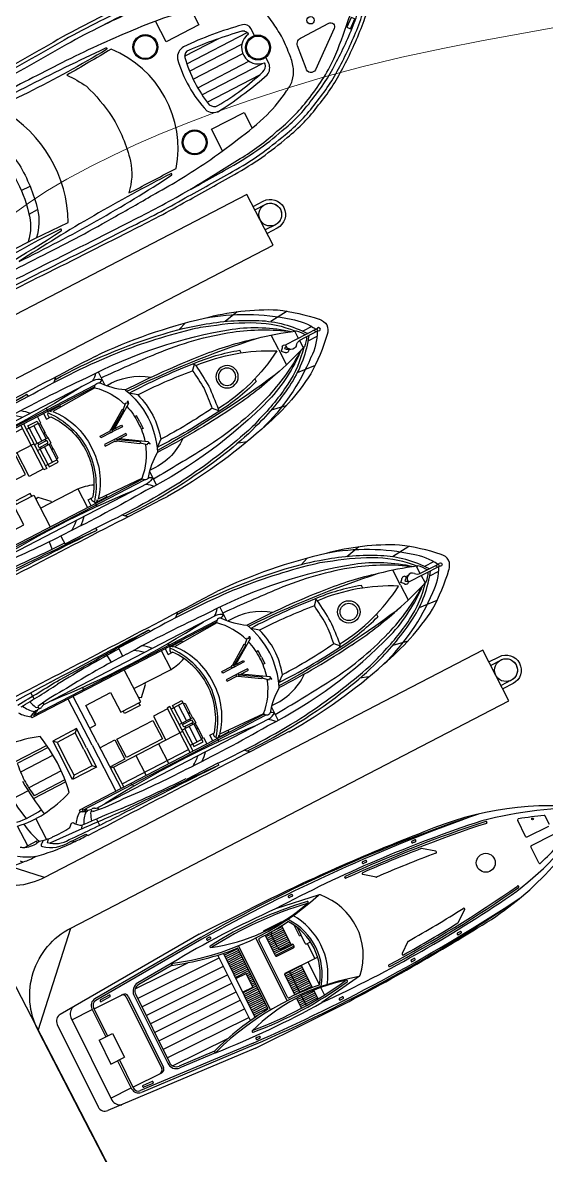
# Model space of a CAD drawing. Header units: metres. Extents: x 2662 to 3279, y 1027 to 1511.
# Drawn here: x 3060.78 to 3074.57, y 1279.21 to 1309.01 of the extents above; entities that cross this region are included whole.
import ezdxf

# ---------------------------------------------------------------- set-up
doc = ezdxf.new("R2010")
doc.units = ezdxf.units.M
doc.header["$LTSCALE"] = 1000
doc.layers.add('01 main point', color=1, linetype='Continuous')
doc.layers.add('furniture', color=6, linetype='Continuous')
doc.layers.add('CONT-MNR', color=252, linetype='Continuous', lineweight=9)

# ---------------------------------------------------------------- blocks, each defined once
blk = doc.blocks.new('A$Cf6bfa866')
for points in [[(2.046, 14.366), (2.046, 13.82)], [(2.104, 14.366), (2.104, 13.444)], [(1.929, 14.274), (1.929, 14.007)], [(2.075, 14.292), (2.046, 14.292)], [(2.075, 14.292), (2.104, 14.292)], [(2.221, 14.274), (2.221, 14.007)], [(1.272, 13.883), (1.318, 13.375)], [(2.046, 13.82), (1.853, 13.82)], [(2.104, 13.82), (2.297, 13.82)], [(2.877, 13.883), (2.831, 13.375)], [(2.075, 13.222), (1.635, 13.222)], [(2.075, 13.222), (2.514, 13.222)], [(0.678, 12.709), (0.76, 12.308)], [(3.472, 12.709), (3.39, 12.308)], [(1.687, 12.304), (1.611, 12.304)], [(2.463, 12.304), (2.539, 12.304)], [(0.315, 11.365), (0.393, 11.139)], [(3.834, 11.365), (3.757, 11.139)], [(1.518, 10.952), (1.392, 11.072)], [(2.631, 10.952), (2.758, 11.072)], [(1.419, 9.376), (1.272, 9.192)], [(2.731, 9.376), (2.878, 9.192)], [(1.585, 8.854), (1.457, 9.002), (1.483, 9.028), (1.438, 9.073), (1.511, 9.055), (1.93, 8.411)], [(2.075, 9.095), (1.887, 9.095), (1.887, 9.041)], [(2.075, 9.095), (2.262, 9.095), (2.262, 9.041)], [(2.565, 8.854), (2.692, 9.002), (2.666, 9.028), (2.712, 9.073), (2.639, 9.055), (2.22, 8.411)], [(0.4, 8.725), (0.792, 8.725)], [(1.602, 8.871), (1.567, 8.836), (1.91, 8.315)], [(1.602, 8.871), (1.93, 8.346)], [(2.547, 8.871), (2.22, 8.346)], [(2.547, 8.871), (2.582, 8.836), (2.239, 8.315)], [(3.749, 8.725), (3.358, 8.725)], [(0.546, 8.531), (0.546, 3.439)], [(0.67, 3.065), (0.67, 8.503)], [(0.709, 8.469), (0.709, 2.987)], [(0.731, 8.461), (0.778, 7.189)], [(1.93, 8.346), (1.93, 8.632), (1.974, 8.632)], [(1.974, 8.632), (1.974, 8.333)], [(2.175, 8.632), (2.175, 8.333)], [(2.22, 8.346), (2.22, 8.632), (2.175, 8.632)], [(3.419, 8.461), (3.372, 7.189)], [(3.441, 8.469), (3.441, 2.987)], [(3.479, 3.065), (3.479, 8.503)], [(3.604, 8.531), (3.604, 3.439)], [(1.974, 8.297), (1.974, 7.996), (1.93, 7.996), (1.93, 8.284)], [(2.175, 8.297), (2.175, 7.996), (2.22, 7.996), (2.22, 8.284)], [(0.005, 7.67), (0.112, 7.563)], [(4.144, 7.67), (4.038, 7.563)], [(0.771, 7.157), (0.728, 7.157), (0.728, 7.426), (0.769, 7.426)], [(3.379, 7.157), (3.422, 7.157), (3.422, 7.426), (3.381, 7.426)], [(0.709, 7.078), (0.62, 7.078)], [(0.709, 6.946), (0.88, 6.946), (0.88, 7.078)], [(3.441, 6.946), (3.27, 6.946), (3.27, 7.078)], [(3.441, 7.078), (3.529, 7.078)], [(0.067, 6.788), (0.128, 6.788), (0.128, 5.866)], [(1.262, 5.73), (1.262, 6.833), (0.709, 6.833)], [(2.192, 6.704), (2.651, 6.704)], [(2.192, 6.569), (2.651, 6.569)], [(2.219, 6.704), (2.219, 6.751), (2.499, 6.751), (2.499, 6.704)], [(2.513, 6.704), (2.513, 6.747), (2.651, 6.747)], [(2.693, 6.67), (2.651, 6.67)], [(2.771, 6.67), (2.814, 6.67)], [(2.952, 6.704), (2.952, 6.747), (2.814, 6.747)], [(3.273, 6.704), (2.814, 6.704)], [(3.273, 6.569), (2.814, 6.569)], [(3.247, 6.704), (3.247, 6.751), (2.966, 6.751), (2.966, 6.704)], [(3.247, 6.751), (3.247, 6.769), (3.441, 6.769)], [(4.082, 6.788), (4.021, 6.788), (4.021, 5.866)], [(3.441, 6.357), (2.119, 6.357), (2.119, 6.272), (3.441, 6.272)], [(2.145, 6.272), (2.145, 5.851), (2.851, 5.851)], [(2.192, 6.434), (2.651, 6.434)], [(2.192, 6.434), (2.192, 6.357)], [(2.693, 6.464), (2.651, 6.464)], [(2.771, 6.464), (2.814, 6.464)], [(3.273, 6.434), (2.814, 6.434)], [(2.851, 4.302), (2.851, 6.357)], [(3.273, 6.434), (3.273, 6.357)], [(3.342, 4.302), (3.342, 6.272)], [(1.517, 5.73), (1.558, 5.8), (1.304, 6.055), (1.262, 6.055)], [(0.369, 5.866), (0.104, 5.866)], [(1.651, 4.219), (1.651, 4.403), (1.073, 4.403), (1.073, 5.139), (1.651, 5.139), (1.651, 5.73), (0.709, 5.73)], [(1.651, 5.67), (1.731, 5.67), (1.731, 5.211), (1.651, 5.211)], [(0.372, 5.522), (0.161, 5.506)], [(2.851, 5.633), (3.441, 5.633)], [(2.851, 4.964), (3.441, 4.964)], [(0.61, 4.552), (0.709, 4.508)], [(2.229, 4.219), (2.229, 4.661), (2.802, 4.661), (2.802, 4.219)], [(3.539, 4.552), (3.441, 4.508)], [(2.075, 4.219), (0.709, 4.219)], [(2.075, 4.219), (3.441, 4.219)], [(2.835, 4.219), (2.835, 4.302), (3.441, 4.302)], [(2.075, 4.067), (0.709, 4.067)], [(2.075, 3.907), (1.504, 3.907), (1.504, 3.197), (2.075, 3.197)], [(1.504, 3.907), (1.588, 3.823)], [(2.075, 4.067), (3.441, 4.067)], [(2.075, 3.907), (2.645, 3.907), (2.645, 3.197), (2.075, 3.197)], [(2.645, 3.907), (2.561, 3.823)], [(2.075, 3.823), (1.588, 3.823), (1.588, 3.281), (2.075, 3.281)], [(2.075, 3.823), (2.561, 3.823), (2.561, 3.281), (2.075, 3.281)], [(0.546, 3.439), (0.492, 3.439)], [(0.511, 3.311), (0.511, 3.268), (0.584, 3.268)], [(1.588, 3.281), (1.504, 3.197)], [(2.561, 3.281), (2.645, 3.197)], [(3.638, 3.311), (3.638, 3.268), (3.565, 3.268)], [(3.604, 3.439), (3.658, 3.439)], [(0.295, 3.274), (0.11, 3.274)], [(0.709, 3.065), (0.67, 3.065), (0.649, 3.044), (0.649, 2.987), (0.709, 2.987)], [(1.535, 3.007), (1.535, 2.046)], [(1.596, 3.014), (1.596, 2.099)], [(1.843, 3.036), (1.843, 2.07)], [(2.306, 3.036), (2.306, 2.07)], [(2.554, 3.014), (2.554, 2.099)], [(2.615, 3.007), (2.615, 2.046)], [(3.441, 3.065), (3.479, 3.065), (3.5, 3.044), (3.5, 2.987), (3.441, 2.987)], [(3.855, 3.274), (4.04, 3.274)], [(3.736, 2.553), (3.65, 2.638), (3.65, 2.69)], [(3.909, 2.819), (3.828, 2.869)], [(3.909, 2.819), (3.85, 1.894)], [(4.078, 2.434), (4.078, 2.848), (4.139, 2.883)], [(2.372, 2.021), (2.372, 1.317)], [(3.112, 1.858), (3.725, 1.858)], [(3.805, 1.845), (3.734, 1.917)], [(3.693, 1.608), (3.649, 1.608), (3.649, 1.345)], [(3.649, 1.345), (3.063, 1.345)], [(3.649, 1.345), (3.649, 1.256)]]:
    blk.add_lwpolyline(points)
for points in [[(0.771, 7.157), (0.727, 7.113, 0.768854), (0.755, 7.064, -7.484608)], [(3.379, 7.157), (3.423, 7.113, -0.768854), (3.395, 7.064, 7.484608)]]:
    blk.add_lwpolyline(points, format="xyb")
for points in [[(2.123, 6.704), (2.192, 6.704), (2.192, 6.434), (2.123, 6.434)], [(2.651, 6.763), (2.814, 6.763), (2.814, 6.357), (2.651, 6.357)], [(2.693, 6.702), (2.771, 6.702), (2.771, 6.432), (2.693, 6.432)], [(3.343, 6.704), (3.273, 6.704), (3.273, 6.434), (3.343, 6.434)], [(2.236, 5.787), (2.782, 5.787), (2.782, 4.722), (2.236, 4.722)]]:
    blk.add_lwpolyline(points, close=True)
for centre, radius in [((2.075, 14.401), 0.0453), ((2.075, 11.685), 0.295), ((2.075, 11.685), 0.229), ((1.945, 8.315), 0.0345), ((2.205, 8.315), 0.0345)]:
    blk.add_circle(centre, radius)
for centre, radius, start, end in [((2.111, 14.274), 0.373, 95.5029, 134.7073), ((2.039, 14.274), 0.373, 45.2927, 84.4971), ((5.768, 10.514), 5.618, 134.2444, 145.737), ((2.725, 13.009), 1.495, 117.0283, 144.2932), ((1.424, 13.009), 1.495, 35.7068, 62.9717), ((-1.618, 10.514), 5.618, 34.263, 45.7556), ((3.787, 11.601), 3.04, 124.9443, 150.2258), ((2.46, 13.306), 0.832, 119.8606, 138.5677), ((0.362, 11.601), 3.04, 29.7742, 55.0557), ((1.689, 13.306), 0.832, 41.4323, 60.1394), ((5.871, 10.255), 5.67, 140.2463, 163.5312), ((5.171, 10.918), 4.395, 140.0405, 160.55), ((6.813, 10.331), 6.061, 145.7643, 160.5612), ((3.754, 11.578), 2.961, 130.3511, 150.9404), ((9.139, 11.098), 7.799, 159.4554, 167.126), ((1.86, 13.846), 0.0264, 155.6961, 253.3661), ((1.812, 13.865), 0.239, 311.0121, 349.2191), ((2.289, 13.846), 0.0264, 286.6339, 24.3039), ((-4.99, 11.098), 7.799, 12.874, 20.5446), ((0.396, 11.578), 2.961, 29.0596, 49.6489), ((-2.663, 10.331), 6.061, 19.4388, 34.2357), ((-1.021, 10.918), 4.395, 19.45, 39.9595), ((-1.721, 10.255), 5.67, 16.4688, 39.7537), ((6.731, 10.501), 6.443, 150.4644, 167.7986), ((1.975, 13.386), 0.066, 101.847, 231.7944), ((2.064, 13.58), 0.142, 132.4276, 286.2224), ((2.157, 13.553), 0.221, 191.1045, 233.572), ((1.961, 13.475), 0.119, 302.8616, 342.0474), ((2.062, 13.386), 0.066, 308.2056, 58.2138), ((-2.581, 10.501), 6.443, 12.2014, 29.5356), ((6.376, 10.696), 4.957, 150.1873, 175.4538), ((1.759, 13.048), 0.335, 39.2361, 58.4577), ((2.278, 13.048), 0.335, 121.5423, 140.7639), ((-2.226, 10.696), 4.957, 4.5462, 29.8127), ((6.9, 9.829), 6.622, 150.2954, 163.1507), ((6.442, 10.08), 6.039, 150.9087, 162.229), ((27.593, 8.591), 26.4, 170.7487, 178.7563), ((10.394, 10.47), 9.168, 165.0448, 174.4164), ((-6.244, 10.47), 9.168, 5.5836, 14.9552), ((-23.443, 8.591), 26.4, 1.2437, 9.2513), ((-2.293, 10.08), 6.039, 17.771, 29.0913), ((-2.751, 9.829), 6.622, 16.8493, 29.7046), ((13.058, 8.44), 12.661, 161.8604, 180.1466), ((9.106, 9.644), 8.453, 161.3398, 175.429), ((6.614, 10.66), 5.267, 161.8131, 175.89), ((-2.465, 10.66), 5.267, 4.11, 18.1869), ((-4.957, 9.644), 8.453, 4.571, 18.6602), ((-8.908, 8.44), 12.661, 359.8534, 18.1396), ((3.795, 10.659), 3.351, 157.8319, 167.2405), ((0.355, 10.659), 3.351, 12.7595, 22.1681), ((14.052, 8.369), 14.06, 165.6107, 178.0713), ((7.911, 9.375), 7.722, 162.099, 170.0595), ((-3.761, 9.375), 7.722, 9.9405, 17.901), ((-9.902, 8.369), 14.06, 1.9287, 14.3893), ((15.754, 7.771), 15.653, 166.5966, 174.4913), ((23.09, 9.077), 21.94, 174.0239, 179.8268), ((-18.941, 9.077), 21.94, 0.1732, 5.9761), ((-11.604, 7.771), 15.653, 5.5087, 13.4034), ((16.904, 9.356), 15.634, 173.8257, 180.6003), ((1.448, 10.991), 0.098, 97.8532, 151.8146), ((2.506, 2.079), 9.073, 92.7223, 96.7814), ((1.644, 2.079), 9.073, 83.2186, 87.2777), ((2.702, 10.991), 0.098, 28.1854, 82.1468), ((-12.755, 9.356), 15.634, 359.3997, 6.1743), ((13.908, 9.38), 12.489, 172.7671, 180.0178), ((2.431, 4.183), 6.83, 92.9905, 97.6819), ((1.718, 4.183), 6.83, 82.3181, 87.0095), ((-9.758, 9.38), 12.489, 359.9822, 7.2329), ((14.552, 8.019), 14.499, 169.3104, 181.5891), ((-10.402, 8.019), 14.499, 358.4109, 10.6896), ((53.335, 5.979), 52.833, 175.2902, 177.021), ((-49.185, 5.979), 52.833, 2.979, 4.7098), ((2.48, 8.887), 1.66, 142.3529, 184.5375), ((1.67, 8.887), 1.66, 355.4625, 37.6471), ((22.115, 7.639), 22.003, 175.7408, 182.2165), ((2.104, 6.945), 2.397, 90.7, 113.4473), ((2.142, 7.034), 2.451, 91.566, 107.1567), ((2.008, 7.034), 2.451, 72.8433, 88.434), ((2.045, 6.945), 2.397, 66.5527, 89.3), ((-17.965, 7.639), 22.003, 357.7835, 4.2592), ((-0.59, 10.27), 2.073, 307.5243, 327.07), ((2.034, 7.306), 1.741, 108.1191, 138.444), ((2.034, 7.306), 1.741, 88.652, 105.8452), ((2.116, 7.306), 1.741, 74.1548, 91.348), ((2.116, 7.306), 1.741, 41.556, 71.8809), ((4.739, 10.27), 2.073, 212.93, 232.4757), ((-895.48, 4.291), 895.492, 359.909954, 0.291206), ((-0.016, 8.121), 0.672, 33.2672, 51.8524), ((0.936, 8.491), 0.392, 143.3577, 174.1519), ((0.108, 8.392), 0.612, 22.5067, 32.9425), ((4.042, 8.392), 0.612, 147.0575, 157.4933), ((3.214, 8.491), 0.392, 5.8481, 36.6423), ((4.166, 8.121), 0.672, 128.1476, 146.7328), ((899.63, 4.291), 895.492, 179.708794, 180.090046), ((37.843, 6.76), 37.481, 177.48, 181.1956), ((0.756, 8.563), 0.105, 142.667, 255.7834), ((3.393, 8.563), 0.105, 284.2166, 37.333), ((-33.693, 6.76), 37.481, 358.8044, 2.52), ((-24.597, 5.912), 25.244, 354.8689, 5.1311), ((28.747, 5.912), 25.244, 174.8689, 185.1311), ((2.097, 5.423), 2.12, 90.6061, 129.2834), ((2.034, 5.743), 1.915, 88.7795, 130.9958), ((2.076, 5.553), 1.938, 90.0355, 128.113), ((2.116, 5.743), 1.915, 49.0042, 91.2205), ((2.052, 5.423), 2.12, 50.7166, 89.3939), ((2.074, 5.553), 1.938, 51.887, 89.9645), ((-0.322, 6.704), 1.59, 4.6532, 20.6287), ((0.833, 7.136), 0.107, 222.6587, 295.9456), ((3.316, 7.136), 0.107, 244.0544, 317.3413), ((-400.02, 0.814), 400.132, 0.43596, 0.85555), ((-86.647, 2.665), 86.813, 0.94309, 2.72267), ((1.62, 5.446), 1.609, 131.8696, 141.3994), ((2.53, 5.446), 1.609, 38.6006, 48.1304), ((90.797, 2.665), 86.813, 177.27733, 179.05691), ((404.169, 0.814), 400.132, 179.14445, 179.56404), ((1.783, 5.295), 1.672, 137.7229, 147.9698), ((2.367, 5.295), 1.672, 32.0302, 42.2771), ((20.18, 5.864), 19.811, 179.6698, 184.9444), ((-16.031, 5.864), 19.811, 355.0556, 0.3302), ((36.329, 6.52), 36.182, 181.0359, 183.9926), ((-32.18, 6.52), 36.182, 356.0074, 358.9641), ((-456.062, -27.699), 457.322, 3.82641, 3.9864), ((-34.798, 0.732), 35.185, 3.4827, 5.3306), ((5.369, 4.131), 4.926, 179.7136, 189.5902), ((-1.219, 4.131), 4.926, 350.4098, 0.2864), ((38.948, 0.732), 35.185, 174.6694, 176.5173), ((460.211, -27.699), 457.322, 176.0136, 176.17359), ((34.068, 4.119), 33.968, 180.4399, 182.9194), ((-29.918, 4.119), 33.968, 357.0806, 359.5601), ((0.685, 3.445), 0.14, 182.6689, 214.6363), ((0.408, 3.296), 0.177, 357.6262, 23.2399), ((0.765, 3.275), 0.181, 175.5268, 218.3013), ((3.385, 3.275), 0.181, 321.6987, 4.4732), ((3.741, 3.296), 0.177, 156.7601, 182.3738), ((3.464, 3.445), 0.14, 325.3637, 357.3311), ((-0.631, 5.927), 2.944, 288.5325, 292.6208), ((0.003, 3.614), 0.769, 294.2847, 320.2914), ((-0.021, 3.422), 0.821, 303.1659, 328.0572), ((0.47, 3.272), 0.0695, 297.1671, 356.3651), ((0.679, 3.146), 0.0875, 148.4432, 224.4108), ((0.672, 3.102), 0.0585, 128.3217, 211.2777), ((0.701, 3.075), 0.0786, 133.0409, 228.8163), ((0.504, 3.044), 0.168, 7.1184, 44.7611), ((2.145, -1.801), 4.846, 90.8344, 100.7156), ((2.004, -1.801), 4.846, 79.2844, 89.1656), ((4.171, 3.422), 0.821, 211.9428, 236.8341), ((3.646, 3.044), 0.168, 135.2389, 172.8816), ((3.449, 3.075), 0.0786, 311.1837, 46.9591), ((3.477, 3.102), 0.0585, 328.7223, 51.6783), ((3.471, 3.146), 0.0875, 315.5892, 31.5568), ((4.147, 3.614), 0.769, 219.7086, 245.7153), ((3.68, 3.272), 0.0695, 183.6349, 242.8329), ((4.78, 5.927), 2.944, 247.3792, 251.4675), ((4.838, 1.695), 3.811, 160.6005, 173.6074), ((-0.689, 1.695), 3.811, 6.3926, 19.3995), ((3.493, 3.023), 0.369, 295.3075, 335.243), ((0.145, 2.677), 3.98, 357.2848, 2.8141), ((0.482, 2.242), 3.268, 356.3522, 5.4694), ((3.305, 2.338), 0.703, 315.4215, 4.1185), ((-0.586, 2.466), 4.699, 348.1204, 0.199), ((4.19, 2.389), 0.122, 125.1324, 191.0037), ((2.139, 5.716), 3.658, 261.4518, 268.9902), ((1.783, 9.053), 7.057, 272.3728, 280.7417), ((2.01, 5.716), 3.658, 271.0098, 278.5482), ((0.071, 1.762), 2.922, 352.3997, 6.596), ((0.506, 1.849), 2.606, 348.8526, 5.9633), ((3.089, 2.307), 0.984, 320.1643, 3.4142), ((2.3, 2.104), 1.446, 342.4196, 357.2178), ((2.158, 5.568), 4.019, 268.81, 281.9512), ((2.839, 3.72), 2.218, 276.5257, 292.2418), ((3.122, 1.5), 0.581, 335.1806, 16.7066), ((3.506, 1.538), 0.308, 28.2843, 49.274), ((2.705, 1.8), 1.341, 322.1743, 347.0175), ((3.813, 1.699), 0.0384, 202.1741, 324.7726), ((3.122, 1.5), 0.581, 323.4357, 335.1806), ((2.855, 1.28), 1.139, 348.5068, 6.3429), ((1.53, 1.18), 2.444, 336.5161, 356.9208), ((3.87, 1.091), 0.108, 288.8577, 339.7004)]:
    blk.add_arc(centre, radius, start, end)
blk = doc.blocks.new('*X4')
at = {"color": 0}
for p, q in [((-1111.9, 275), (-948.1, 275)), ((-1115.6, 250), (-875.6, 250)), ((-1115.6, 225), (-875.6, 225)), ((-1115.6, 200), (-875.6, 200)), ((-1115.6, 175), (-875.6, 175)), ((-1115.6, 150), (-875.6, 150)), ((-1115.6, 125), (-875.6, 125)), ((-1115.6, 100), (-875.6, 100)), ((-1115.6, 75), (-875.6, 75)), ((-1110.3, 50), (-955.3, 50))]:
    blk.add_line(p, q, dxfattribs=at)
blk = doc.blocks.new('*X5')
at = {"color": 0}
for p, q in [((-740.6, 290), (-726.5, 290)), ((-740.6, 285), (-725.6, 285)), ((-740.6, 280), (-725.6, 280)), ((-740.6, 275), (-725.6, 275)), ((-740.6, 270), (-725.6, 270)), ((-725.6, 285), (-690.6, 285)), ((-725.6, 280), (-690.6, 280)), ((-725.6, 275), (-690.6, 275)), ((-725.6, 270), (-690.6, 270)), ((-740.6, 265), (-725.6, 265)), ((-740.6, 250), (-690.6, 250)), ((-740.6, 245), (-690.6, 245)), ((-740.6, 240), (-690.6, 240)), ((-725.6, 265), (-690.6, 265)), ((-740.6, 235), (-690.6, 235)), ((-740.6, 230), (-690.6, 230)), ((-740.6, 225), (-690.6, 225)), ((-740.6, 220), (-690.6, 220)), ((-740.6, 215), (-690.6, 215)), ((-740.6, 210), (-690.6, 210)), ((-740.6, 205), (-690.6, 205)), ((-740.6, 200), (-690.6, 200)), ((-740.6, 195), (-690.6, 195)), ((-740.3, 190), (-690.6, 190))]:
    blk.add_line(p, q, dxfattribs=at)
blk = doc.blocks.new('*X6')
at = {"color": 0}
for p, q in [((-860.6, 255), (-840.3, 255)), ((-860.6, 250), (-820.6, 250)), ((-860.6, 245), (-820.6, 245)), ((-860.6, 240), (-820.6, 240)), ((-860.6, 235), (-820.6, 235)), ((-860.6, 230), (-820.6, 230)), ((-860.6, 225), (-820.6, 225)), ((-860.6, 220), (-820.6, 220)), ((-860.6, 215), (-820.6, 215)), ((-860.6, 210), (-820.6, 210)), ((-860.6, 205), (-820.6, 205)), ((-860.6, 200), (-820.6, 200)), ((-860.6, 195), (-820.6, 195)), ((-860.6, 190), (-820.6, 190)), ((-860.6, 185), (-820.6, 185)), ((-830.6, 180), (-820.6, 180)), ((-830.6, 175), (-820.6, 175)), ((-830.6, 170), (-820.6, 170)), ((-830.6, 165), (-820.6, 165)), ((-830.6, 160), (-820.6, 160)), ((-830.6, 155), (-820.6, 155)), ((-830.6, 150), (-820.6, 150)), ((-860.6, 140), (-820.6, 140)), ((-860.6, 135), (-820.6, 135)), ((-860.6, 130), (-820.6, 130)), ((-860.6, 125), (-820.6, 125)), ((-860.6, 120), (-820.6, 120)), ((-830.6, 145), (-820.6, 145)), ((-740.6, 135), (-685.6, 135)), ((-740.6, 130), (-686, 130)), ((-740.6, 125), (-723.2, 125)), ((-740.6, 120), (-725.5, 120)), ((-725.5, 120), (-690.6, 120)), ((-723.2, 125), (-690.6, 125)), ((-860.6, 115), (-820.6, 115)), ((-860.6, 110), (-820.6, 110)), ((-860.6, 105), (-820.6, 105)), ((-860.6, 100), (-820.6, 100)), ((-860.6, 95), (-820.6, 95)), ((-860.6, 90), (-820.6, 90)), ((-740.6, 115), (-725.6, 115)), ((-740.6, 110), (-725.6, 110)), ((-740.6, 105), (-725.6, 105)), ((-740.6, 100), (-725.6, 100)), ((-740.6, 95), (-725.6, 95)), ((-740.6, 90), (-725.6, 90)), ((-725.6, 115), (-690.6, 115)), ((-725.6, 110), (-690.6, 110)), ((-725.6, 105), (-690.6, 105)), ((-725.6, 100), (-690.6, 100)), ((-725.6, 95), (-690.6, 95)), ((-725.6, 90), (-690.6, 90)), ((-860.6, 85), (-820.6, 85)), ((-860.6, 80), (-820.6, 80)), ((-860.6, 75), (-820.7, 75)), ((-860.6, 70), (-856.5, 70)), ((-740.6, 85), (-725.6, 85)), ((-740.6, 80), (-725, 80)), ((-740.3, 65), (-694.5, 65)), ((-725.6, 85), (-690.6, 85)), ((-725, 80), (-690.6, 80)), ((-723.7, 75), (-721, 75)), ((-721, 75), (-690.6, 75))]:
    blk.add_line(p, q, dxfattribs=at)
blk = doc.blocks.new('A$Ceb826e3d')
at = {"color": 0}
for p, q in [((1.521, 13.95), (1.275, 13.95)), ((1.551, 13.28), (1.551, 13.92)), ((1.801, 13.28), (1.801, 13.92)), ((1.521, 13.25), (1.053, 13.25)), ((2.298, 13.25), (1.831, 13.25)), ((0.737, 12.5), (0.726, 12.5)), ((2.615, 12.5), (2.625, 12.5)), ((0.82, 10.953), (0.59, 10.653)), ((2.531, 10.953), (2.762, 10.653)), ((0.33, 10.491), (0.32, 10.492)), ((0.34, 10.611), (0.33, 10.612)), ((3.011, 10.611), (3.021, 10.612)), ((3.021, 10.491), (3.031, 10.492)), ((0.729, 9.242), (0.515, 8.963)), ((2.622, 9.242), (2.836, 8.963)), ((0.237, 9.087), (0.227, 9.087)), ((0.243, 9.207), (0.233, 9.207)), ((3.108, 9.207), (3.118, 9.207)), ((3.114, 9.087), (3.124, 9.087)), ((0.383, 8.5), (0.373, 8.5)), ((2.968, 8.5), (2.978, 8.5)), ((0.481, 7.695), (0.301, 6.5)), ((2.869, 7.697), (3.051, 6.5)), ((0.176, 6.943), (0.166, 6.943)), ((0.177, 7.063), (0.167, 7.063)), ((1.489, 6.827), (1.489, 6.939)), ((1.926, 5.98), (1.926, 6.93)), ((3.174, 7.063), (3.184, 7.063)), ((3.175, 6.943), (3.185, 6.943)), ((1.214, 6.747), (0.9, 6.747)), ((1.459, 6.797), (0.997, 6.797)), ((1.214, 6.747), (1.214, 6.797)), ((1.926, 6.85), (1.489, 6.85)), ((2.601, 6.65), (1.926, 6.65)), ((2.899, 6.65), (2.682, 6.65)), ((0.676, 5.98), (0.676, 6.47)), ((0.776, 6.339), (0.776, 6.47)), ((1.326, 6.45), (0.776, 6.45)), ((1.326, 6.2), (1.326, 6.47)), ((1.396, 6.5), (1.356, 6.5)), ((1.396, 6.5), (1.356, 6.5)), ((1.426, 5.98), (1.426, 6.47)), ((2.586, 6.45), (1.926, 6.45)), ((2.918, 6.45), (2.663, 6.45)), ((1.226, 6.1), (0.876, 6.1)), ((2.553, 6.1), (1.926, 6.1)), ((2.941, 6.1), (2.65, 6.1)), ((0.001, 4.4), (0.001, 5.9)), ((2.6, 5.7), (0.752, 5.7)), ((1.396, 5.95), (0.798, 5.95)), ((2.52, 5.75), (0.831, 5.75)), ((2.553, 5.95), (1.956, 5.95)), ((2.947, 5.95), (2.65, 5.95)), ((3.351, 4.4), (3.351, 5.9)), ((2.619, 5.2), (0.732, 5.2)), ((2.554, 5.15), (0.797, 5.15)), ((1.876, 5.05), (1.476, 5.05)), ((1.476, 4.75), (1.476, 5.05)), ((1.876, 4.75), (1.876, 5.05)), ((0.22, 4.638), (0.21, 4.637)), ((0.225, 4.518), (0.215, 4.518)), ((2.638, 4.6), (0.713, 4.6)), ((2.616, 4.75), (0.735, 4.75)), ((3.126, 4.518), (3.136, 4.518)), ((3.131, 4.638), (3.141, 4.637)), ((0.001, 4.4), (0.264, 0.188)), ((0.1, 4.406), (0.302, 1.188)), ((0.15, 4.409), (0.351, 1.191)), ((3.2, 4.403), (3, 1.191)), ((3.251, 4.406), (3.05, 1.188)), ((3.351, 4.4), (3.087, 0.188)), ((0.364, 3.4), (0.414, 3.4)), ((0.364, 3.397), (0.427, 2.384)), ((0.414, 3.4), (0.477, 2.388)), ((2.937, 3.4), (2.874, 2.388)), ((2.987, 3.397), (2.924, 2.384)), ((2.988, 3.4), (2.937, 3.4)), ((0.677, 2.2), (2.675, 2.2)), ((0.677, 2.15), (2.675, 2.15)), ((0.526, 1.05), (0.526, 1.9)), ((0.626, 2), (2.726, 2)), ((0.626, 1.95), (2.726, 1.95)), ((2.826, 1.05), (2.826, 1.9)), ((0.378, 1.564), (0.394, 1.305)), ((0.407, 1.586), (0.397, 1.586)), ((0.428, 1.568), (0.444, 1.308)), ((2.923, 1.568), (2.907, 1.308)), ((2.944, 1.586), (2.954, 1.586)), ((2.973, 1.564), (2.957, 1.305)), ((0.426, 1.287), (0.416, 1.286)), ((1.326, 0.8), (1.326, 1.2)), ((1.326, 1.2), (2.026, 1.2)), ((2.026, 0.8), (2.026, 1.2)), ((2.926, 1.287), (2.936, 1.286)), ((0.501, 1.05), (1.326, 1.05)), ((0.501, 1), (1.326, 1)), ((0.526, 0.4), (0.526, 1)), ((2.026, 1.05), (2.85, 1.05)), ((2.026, 1), (2.85, 1)), ((2.826, 0.4), (2.826, 1)), ((1.326, 0.8), (2.026, 0.8)), ((0.463, 0.4), (2.888, 0.4)), ((0.463, 0), (2.888, 0))]:
    blk.add_line(p, q, dxfattribs=at)
for centre, radius in [((1.193, 13.618), 0.025), ((1.676, 12), 0.25)]:
    blk.add_circle(centre, radius, dxfattribs=at)
for centre, radius, start, end in [((8.706, 10.435), 8.493, 146.1723, 176.8603), ((10.187, 10.474), 9.735, 151.2624, 168.589), ((-5.355, 10.435), 8.493, 3.1397, 33.8277), ((-6.836, 10.474), 9.735, 11.411, 28.7376), ((10.187, 10.474), 9.585, 158.8603, 162.9224), ((1.275, 13.92), 0.03, 90, 158.8603), ((-6.836, 10.474), 9.585, 17.0776, 21.1397), ((1.053, 13.28), 0.03, 162.9224, 270), ((1.521, 13.28), 0.03, 270, 0), ((1.831, 13.28), 0.03, 180, 270), ((2.298, 13.28), 0.03, 270, 17.0776), ((41.249, 6.645), 41.21, 171.9726, 183.1145), ((47.326, 6.68), 47.23, 173.044, 182.756), ((34.477, 7.471), 34.191, 171.7116, 181.6278), ((34.477, 7.471), 34.141, 171.5587, 178.2386), ((34.477, 7.471), 34.091, 171.5562, 178.2381), ((0.726, 12.48), 0.02, 90, 171.5587), ((0.737, 12.48), 0.02, 351.5562, 90), ((2.615, 12.48), 0.02, 90, 188.4438), ((-31.126, 7.471), 34.091, 1.7619, 8.4438), ((2.625, 12.48), 0.02, 8.4413, 90), ((-31.126, 7.471), 34.141, 1.7614, 8.4413), ((-31.126, 7.471), 34.191, 358.3722, 8.2884), ((-37.891, 6.646), 41.203, 356.8756, 8.0279), ((-43.955, 6.681), 47.211, 357.2338, 6.9574), ((50.207, 6.146), 50.207, 174.5664, 180.2805), ((34.477, 7.471), 33.791, 174.1152, 176.9729), ((0.84, 10.938), 0.025, 354.1152, 142.5198), ((2.511, 10.938), 0.025, 37.4802, 185.8848), ((-31.126, 7.471), 33.791, 3.0271, 5.8848), ((-46.856, 6.146), 50.207, 359.7195, 5.4336), ((47.326, 6.68), 47.18, 175.2423, 175.3395), ((0.322, 10.512), 0.02, 175.3395, 265.218), ((0.328, 10.592), 0.02, 85.218, 175.2423), ((0.332, 10.511), 0.02, 265.218, 355.3395), ((0.338, 10.591), 0.02, 355.2423, 85.218), ((47.326, 6.68), 47.13, 175.2423, 175.3395), ((34.477, 7.471), 34.041, 174.6587, 177.4609), ((0.61, 10.638), 0.025, 142.5198, 174.6587), ((2.742, 10.638), 0.025, 5.3413, 37.4802), ((-31.126, 7.471), 34.041, 2.5391, 5.3413), ((3.013, 10.591), 0.02, 94.782, 184.7577), ((-43.975, 6.68), 47.13, 4.6605, 4.7577), ((3.02, 10.511), 0.02, 184.6605, 274.782), ((3.023, 10.592), 0.02, 4.7577, 94.782), ((3.03, 10.512), 0.02, 274.782, 4.6605), ((-43.975, 6.68), 47.18, 4.6605, 4.7577), ((0.709, 9.257), 0.025, 322.5198, 356.9729), ((2.642, 9.257), 0.025, 183.0271, 217.4802), ((47.326, 6.68), 47.18, 176.9527, 177.0499), ((0.228, 9.107), 0.02, 177.0499, 267.0742), ((0.232, 9.187), 0.02, 87.0742, 176.9527), ((0.238, 9.107), 0.02, 267.0742, 357.0499), ((0.242, 9.187), 0.02, 356.9527, 87.0742), ((47.326, 6.68), 47.13, 176.9527, 177.0499), ((0.495, 8.978), 0.025, 177.4609, 322.5198), ((2.856, 8.978), 0.025, 217.4802, 2.5391), ((3.109, 9.187), 0.02, 92.9258, 183.0473), ((-43.975, 6.68), 47.13, 2.9501, 3.0473), ((3.113, 9.107), 0.02, 182.9501, 272.9258), ((3.119, 9.187), 0.02, 3.0473, 92.9258), ((3.123, 9.107), 0.02, 272.9258, 2.9501), ((-43.975, 6.68), 47.18, 2.9501, 3.0473), ((0.373, 8.52), 0.02, 178.2386, 270), ((0.383, 8.52), 0.02, 270, 358.2381), ((2.968, 8.52), 0.02, 181.7619, 270), ((2.978, 8.52), 0.02, 270, 1.7614), ((1.676, 6.507), 1.693, 45.8205, 134.1795), ((-6.412, 5.726), 7.164, 341.0568, 15.7611), ((0.53, 7.685), 0.05, 134.1795, 195.7611), ((9.764, 5.726), 7.164, 164.2389, 198.9432), ((2.821, 7.685), 0.05, 344.2389, 45.8205), ((10.316, 5.626), 9.967, 170.1082, 186.3313), ((10.316, 5.626), 9.917, 170.2087, 186.2308), ((-4.186, 6.076), 4.889, 341.4654, 14.9742), ((0.517, 7.334), 0.02, 14.9742, 170.1082), ((7.537, 6.076), 4.889, 165.0258, 198.5346), ((-6.965, 5.626), 9.917, 353.7692, 9.7913), ((2.834, 7.334), 0.02, 9.8918, 165.0258), ((-6.965, 5.626), 9.967, 353.6687, 9.8918), ((0.167, 7.043), 0.02, 89.6804, 179.5589), ((47.326, 6.68), 47.18, 179.5589, 179.6561), ((0.167, 6.963), 0.02, 179.6561, 269.6804), ((0.177, 6.963), 0.02, 269.6804, 359.6561), ((0.177, 7.043), 0.02, 359.5589, 89.6804), ((47.326, 6.68), 47.13, 179.5589, 179.6561), ((1.676, 5.371), 1.779, 55.1867, 124.8133), ((1.676, 5.371), 1.629, 53.0986, 126.9014), ((1.676, 5.371), 1.579, 54.227, 125.773), ((3.174, 7.043), 0.02, 90.3196, 180.4411), ((-43.975, 6.68), 47.13, 0.3439, 0.4411), ((3.175, 6.963), 0.02, 180.3439, 270.3196), ((3.184, 7.043), 0.02, 0.4411, 90.3196), ((3.185, 6.963), 0.02, 270.3196, 0.3439), ((-43.975, 6.68), 47.18, 0.3439, 0.4411), ((0.938, 6.354), 0.4, 126.9014, 129.3467), ((0.764, 6.636), 0.02, 125.773, 187.2279), ((-6.412, 5.726), 7.214, 0.4295, 7.2279), ((1.459, 6.827), 0.03, 270, 0), ((9.764, 5.726), 7.214, 172.7721, 179.5705), ((2.587, 6.636), 0.02, 352.7721, 54.227), ((2.414, 6.354), 0.4, 51.6645, 53.0986), ((24.902, 5.45), 24.624, 177.5561, 184.7756), ((0.706, 6.47), 0.03, 133.8708, 180), ((0.706, 6.47), 0.03, 133.8708, 180), ((0.746, 6.47), 0.03, 0, 60.3543), ((1.356, 6.47), 0.03, 90, 180), ((1.396, 6.47), 0.03, 0, 90), ((-21.551, 5.45), 24.624, 355.2244, 2.4439), ((0.706, 5.98), 0.03, 180, 260.911), ((0.876, 6.2), 0.1, 210.2591, 270), ((1.226, 6.2), 0.1, 270, 0), ((1.396, 5.98), 0.03, 270, 0), ((1.956, 5.98), 0.03, 180, 270), ((0.831, 5.78), 0.03, 180.4295, 270), ((2.52, 5.78), 0.03, 270, 359.5705), ((2.53, 5.77), 0.02, 270, 359.6491), ((-6.412, 5.726), 7.214, 341.0568, 355.2766), ((0.797, 5.13), 0.02, 90, 175.2766), ((2.554, 5.13), 0.02, 4.7234, 90), ((9.764, 5.726), 7.214, 184.7234, 198.9432), ((0.211, 4.617), 0.02, 92.6283, 182.5068), ((47.326, 6.68), 47.18, 182.5068, 182.604), ((0.214, 4.537), 0.02, 182.604, 272.6283), ((0.221, 4.618), 0.02, 2.5067, 92.6283), ((0.224, 4.538), 0.02, 272.6283, 2.6039), ((47.326, 6.68), 47.13, 182.5067, 182.6039), ((0.43, 4.529), 0.02, 186.3313, 341.4654), ((2.921, 4.529), 0.02, 198.5346, 353.6687), ((-43.975, 6.68), 47.13, 357.3961, 357.4933), ((3.127, 4.538), 0.02, 177.3961, 267.3717), ((3.13, 4.618), 0.02, 87.3717, 177.4933), ((3.137, 4.537), 0.02, 267.3717, 357.396), ((3.14, 4.617), 0.02, 357.4932, 87.3717), ((-43.975, 6.68), 47.18, 357.396, 357.4932), ((0.677, 2.4), 0.25, 183.5763, 270), ((0.677, 2.4), 0.2, 183.5763, 270), ((2.675, 2.4), 0.2, 270, 356.4237), ((2.675, 2.4), 0.25, 270, 356.4237), ((0.626, 1.9), 0.1, 90, 180), ((0.626, 1.85), 0.1, 90, 180), ((2.726, 1.9), 0.1, 0, 90), ((2.726, 1.85), 0.1, 0, 90), ((0.398, 1.566), 0.02, 93.5763, 183.5763), ((0.408, 1.566), 0.02, 3.5763, 93.5763), ((2.943, 1.566), 0.02, 86.4237, 176.4237), ((2.953, 1.566), 0.02, 356.4237, 86.4237), ((0.414, 1.306), 0.02, 183.5763, 273.5763), ((0.424, 1.307), 0.02, 273.5763, 3.5763), ((2.927, 1.307), 0.02, 176.4237, 266.4237), ((2.937, 1.306), 0.02, 266.4237, 356.4237), ((0.501, 1.2), 0.2, 183.5763, 270), ((0.501, 1.2), 0.15, 183.5763, 270), ((2.85, 1.2), 0.15, 270, 356.4237), ((2.85, 1.2), 0.2, 270, 356.4237), ((0.486, 0.656), 0.257, 196.2052, 265.0689), ((2.866, 0.656), 0.257, 274.9311, 343.7948), ((0.463, 0.2), 0.2, 183.5763, 270), ((2.888, 0.2), 0.2, 270, 356.4237)]:
    blk.add_arc(centre, radius, start, end, dxfattribs=at)
at = {"color": 0, "xscale": -0.01, "yscale": 0.01, "zscale": 0.01, "rotation": 270}
for name in ['*X6', '*X5', '*X4']:
    blk.add_blockref(name, (0.041, 13.356), dxfattribs=at)
blk = doc.blocks.new('A$C1fdb1adc')
for p, q in [((2.141, 15.742), (2.141, 17.537)), ((3.045, 15.723), (3.045, 17.515)), ((3.279, 15.754), (3.279, 17.314)), ((2.348, 15.718), (2.348, 17.27)), ((2.578, 15.705), (2.578, 17.175)), ((2.831, 15.707), (2.831, 17.226)), ((1.938, 15.782), (1.938, 16.801)), ((3.096, 10.337), (3.096, 10.596)), ((3.738, 10.234), (3.738, 10.49))]:
    blk.add_line(p, q)
for points in [[(5.263, 7.199, 0.012252), (5.326, 9.645, 0.004892), (5.359, 12.414, 0.016126), (5.347, 14.088, 0.001148), (5.302, 15.514, 0.051196), (5.078, 17.2, 0.067027), (4.697, 18.327, 0.056543), (4.129, 19.339, 0.030538), (3.378, 20.301, 0.030115), (2.96, 20.715, 0.119572)], [(0.016, 15.282, 0.009645), (0.006, 13.161, 0.000312), (0.102, 10.878, -0.003686)], [(5.171, 7.202, 0.012265), (5.234, 9.646, 0.004895), (5.267, 12.415, 0.016141), (5.255, 14.084, 0.001148), (5.211, 15.511, -0.000811), (5.211, 15.511, 0.051256), (4.988, 17.18, 0.067299), (4.613, 18.289, 0.056735), (4.054, 19.286, 0.030557), (3.31, 20.24, 0.030279), (2.897, 20.648, 0.123085)], [(0.108, 15.281, 0.009641), (0.098, 13.164, 0.000311), (0.193, 10.883, -0.003685)], [(5.007, 6.288, 0.010794), (5.04, 7.206, 0.012283), (5.103, 9.648, 0.0049), (5.136, 12.417, 0.016162), (5.124, 14.08, 0.001149), (5.08, 15.507, -0.000811), (5.08, 15.508, 0.051344), (4.86, 17.153, 0.067708), (4.494, 18.235, 0.057023), (3.946, 19.21, 0.030584), (3.212, 20.153, 0.030577), (2.806, 20.554, 0.132389), (2.72, 20.608, 0.196715), (2.449, 20.599, 0.056911), (2.071, 20.217, 0.022345), (1.466, 19.457, 0.037229), (0.8, 18.315, 0.065316), (0.373, 16.968, 0.034966), (0.239, 15.278, 0.009636), (0.229, 13.167, 0.000311), (0.324, 10.889, -0.003683), (0.44, 8.573, 0.005), (0.558, 6.426, 0.00171), (0.577, 6.208)], [(0.224, 14.313, 0.001665), (0.253, 15.183, -0.013305), (0.289, 15.844, -0.013062), (0.428, 17.034, -0.051507), (0.805, 18.151, -0.069894), (1.438, 19.224, -0.028779), (2.161, 20.04, -0.02642), (2.496, 20.376, -0.02642)], [(5.117, 14.313, -0.007131), (5.055, 15.183, -0.013734), (5.002, 15.844, 0.050983), (4.808, 17.034, 0.059539), (4.44, 18.151, 0.062193), (3.807, 19.241, 0.018607), (3.084, 20.04, 0.026737), (2.745, 20.38)], [(3.693, 18.475), (3.062, 18.546, -0.420856), (2.92, 18.746), (2.91, 19.552, -0.738336), (3.101, 19.617), (3.835, 18.678, -0.739038), (3.693, 18.475, -3.844907)], [(4.838, 7.77, 0.006192), (4.865, 10.086, 0.01722), (4.839, 12.227, 0.006351), (4.788, 13.445, 0.018942), (4.748, 14.244, 0.016271), (4.677, 15.019, 0.015899), (4.523, 16.013, 0.034253), (4.302, 17.006, 0.048007), (3.982, 17.749, 0.051888), (3.816, 18.003, 0.07556), (3.545, 18.179, 0.070941), (3.204, 18.255, 0.007805), (2.699, 18.293, 0.027392), (2.266, 18.255, 0.06953), (1.798, 18.158, 0.18969)], [(1.012, 16.832, 0.045396), (0.702, 14.892, 0.018934), (0.603, 12.835, 0.003995), (0.596, 10.873, 0.018481)], [(2.299, 17.667), (2.093, 17.667, 0.353176), (1.904, 17.515, 0.045768), (1.704, 15.874, 0.302709), (1.91, 15.585, 0.119605), (3.477, 15.641, 0.325088), (3.626, 15.986, 0.038785), (3.371, 17.493, 0.271661), (3.124, 17.667), (2.944, 17.667)], [(2.077, 17.495), (2.047, 17.424, 0.033241), (1.847, 15.96, 0.377104), (1.964, 15.771, 0.09623), (3.373, 15.771, 0.273017), (3.493, 15.964, 0.054207), (3.25, 17.421, 0.285421), (3.088, 17.571), (3.053, 17.571)], [(2.074, 17.488, -0.272855), (2.179, 17.54), (2.193, 17.541)], [(4.448, 12.824), (4.46, 12.979, -0.002848), (4.456, 14.225, 0.359121), (0.882, 14.147, -0.002439), (0.951, 12.799), (0.951, 12.799)], [(0.951, 12.799, -0.042364), (1.447, 13.124, -0.050731), (2.462, 13.356, -0.074951), (3.731, 13.246, -0.131871), (4.448, 12.824, -0.624328)], [(4.39, 3.859), (4.534, 7.139, -0.042807), (4.41, 11.049, 0.264766), (1.001, 10.873, -0.053572), (1.032, 7.201), (1.25, 3.842)], [(1.082, 9.973, -0.300716), (1.447, 10.371, -0.050731), (2.462, 10.603, -0.074951), (3.731, 10.492, -0.127388), (4.379, 10.126, -0.624328)], [(1.09, 9.824, -0.130906), (1.707, 10.202, -0.068666), (2.741, 10.345, -0.066905), (3.695, 10.243, -0.15432), (4.377, 9.876, -0.102278)]]:
    blk.add_lwpolyline(points, format="xyb")
blk.add_lwpolyline([(3.225, 19.93), (3.303, 19.994), (3.126, 20.211), (3.048, 20.147)], close=True)
for points in [[(0.932, 16.495), (1.376, 16.495), (1.376, 15.528), (0.764, 15.528)], [(4.606, 15.528), (3.968, 15.528), (3.968, 16.495), (4.434, 16.495)]]:
    blk.add_lwpolyline(points)
for points in [[(0.833, 14.039, -0.03758), (0.768, 9.321, -0.018839), (0.787, 14.037, -0.974519)], [(4.512, 14.039, 0.02534), (4.726, 9.426, 0.03114), (4.558, 14.037, 0.974519)], [(4.474, 10.786, 0.043262), (4.671, 7.344, 0.028892), (4.52, 10.783, 0.974519)]]:
    blk.add_lwpolyline(points, format="xyb", close=True)
for centre, radius in [((2.622, 19.164), 0.097), ((2.622, 17.606), 0.328), ((2.622, 17.606), 0.302), ((1.247, 14.975), 0.328), ((1.247, 14.975), 0.302), ((4.071, 14.975), 0.328), ((4.071, 14.975), 0.302)]:
    blk.add_circle(centre, radius)
blk.add_arc((2.622, 17.606), 0.433, 188.6275, 355.3521)
blk = doc.blocks.new('A$C1d95df7b')
at = {"elevation": -0.512}
for points in [[(1.423, 0.759), (1.155, 0.62, -1), (0.787, 1.33), (1.055, 1.469)], [(1.377, 0.848), (1.109, 0.709, -1), (0.833, 1.242), (1.101, 1.381)]]:
    blk.add_lwpolyline(points, format="xyb", dxfattribs=at)
at = {"layer": '01 main point'}
blk.add_circle((0.971, 0.975, -0.512), 0.3, dxfattribs=at)

msp = doc.modelspace()

# ---------------------------------------------------------------- linework, layer by layer
at = {"elevation": -1}
msp.add_lwpolyline([(3064.87, 1275.393), (3061.19, 1282.496), (3062.046, 1285.192), (3073.589, 1291.172), (3072.899, 1292.504), (3061.356, 1286.524), (3058.66, 1287.38), (3054.98, 1294.483), (3055.836, 1297.179), (3067.379, 1303.159), (3066.689, 1304.491), (3055.146, 1298.511), (3052.426, 1299.413), (3046.01, 1311.797), (3046.866, 1314.493), (3058.409, 1320.473), (3057.719, 1321.805), (3028.417, 1306.625)], dxfattribs=at)
at = {"layer": '01 main point', "elevation": -0.512}
msp.add_lwpolyline([(3079.917, 1239.828), (3043.116, 1310.861), (3045.78, 1312.241), (3082.581, 1241.208)], dxfattribs=at)
msp.add_lwpolyline([(3079.917, 1239.828), (3043.116, 1310.861), (3045.78, 1312.241), (3082.581, 1241.208)], dxfattribs=at)
for points in [[(3056.36, 1291.819), (3054.98, 1294.483, -0.414214), (3055.836, 1297.179), (3067.379, 1303.159), (3066.689, 1304.491), (3055.146, 1298.511, -0.414214), (3052.45, 1299.366), (3051.07, 1302.03)], [(3062.57, 1279.832), (3061.19, 1282.496, -0.414214), (3062.046, 1285.192), (3073.589, 1291.172), (3072.899, 1292.504), (3061.356, 1286.524, -0.414214), (3058.66, 1287.38), (3057.28, 1290.043)]]:
    msp.add_lwpolyline(points, format="xyb", dxfattribs=at)
at = {"layer": 'CONT-MNR', "elevation": -4, "flags": 128}
msp.add_lwpolyline([(3074.843, 1308.893), (3073.926, 1308.728), (3072.913, 1308.54), (3071.845, 1308.331), (3070.764, 1308.102), (3069.713, 1307.855), (3068.732, 1307.589), (3067.725, 1307.283), (3066.797, 1306.98), (3065.942, 1306.681), (3065.155, 1306.386), (3064.431, 1306.094), (3063.765, 1305.806), (3063.152, 1305.521), (3062.587, 1305.24), (3061.947, 1304.898), (3061.437, 1304.597), (3060.998, 1304.307), (3060.57, 1303.998)], dxfattribs=at)

# ---------------------------------------------------------------- block references
at = {"rotation": 180}
for p in [(3068.273, 1304.939), (3074.483, 1292.952)]:
    msp.add_blockref('A$C1d95df7b', p, dxfattribs=at)
at = {"layer": 'furniture'}
for name, p, rotation in [('A$C1fdb1adc', (3050.142, 1302.588, -0.512), 297.387592239211), ('A$Cf6bfa866', (3058.042, 1289.976, -0.512), 297.3875922392131), ('A$Ceb826e3d', (3061.486, 1283.072, 0.488), 296.4152520223706)]:
    msp.add_blockref(name, p, dxfattribs=dict(at, rotation=rotation))
at = {"layer": 'furniture', "xscale": -1, "rotation": 297.3875922392126}
msp.add_blockref('A$Cf6bfa866', (3056.744, 1292.48, -0.512), dxfattribs=at)

doc.saveas('drawing.dxf')
